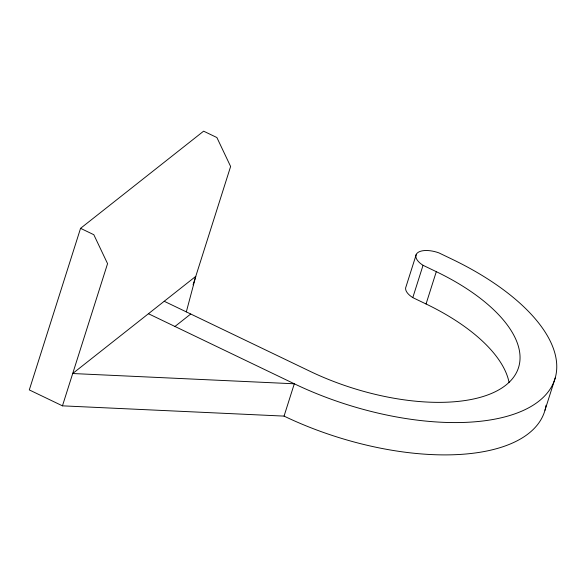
<?xml version="1.0" encoding="UTF-8"?>
<svg xmlns="http://www.w3.org/2000/svg" width="586" height="586" viewBox="0 0 586 586"><rect width="100%" height="100%" fill="white"/><g stroke="black" fill="none" stroke-linecap="round" stroke-linejoin="round"><path stroke-width="0.88" d="M186.326 311.891L195.768 276.358L72.701 373.524L294.304 383.786A190.596 87.124 17.6 0 0 538.952 401.11A190.596 87.124 17.6 0 0 452.077 259.21L438.819 252.844A19.536 8.929 17.6 0 0 417.672 252.705A19.536 8.929 17.6 0 0 423.041 265.297L412.793 297.615L426.051 303.988A152.477 69.697 17.6 0 1 509.066 382.482M193.072 284.862L230.62 166.483L216.886 137.534L203.62 131.169L80.56 228.335L29.3 389.917L62.453 405.842L284.056 416.104A190.596 87.124 17.6 0 0 546.049 405.248M62.453 405.842L107.56 263.649L93.819 234.708L80.56 228.335M284.056 416.104L294.304 383.786L148.434 313.73M416.294 254.331L406.039 286.649A19.536 8.929 17.6 0 0 412.793 297.615M426.051 303.988L436.299 271.67L423.041 265.297M544.965 410.281L555.22 377.963M174.958 326.468L190.736 314.008M164.212 301.27L310.082 371.326A152.477 69.697 17.6 0 0 505.799 385.185A152.477 69.697 17.6 0 0 436.299 271.67"/></g></svg>
